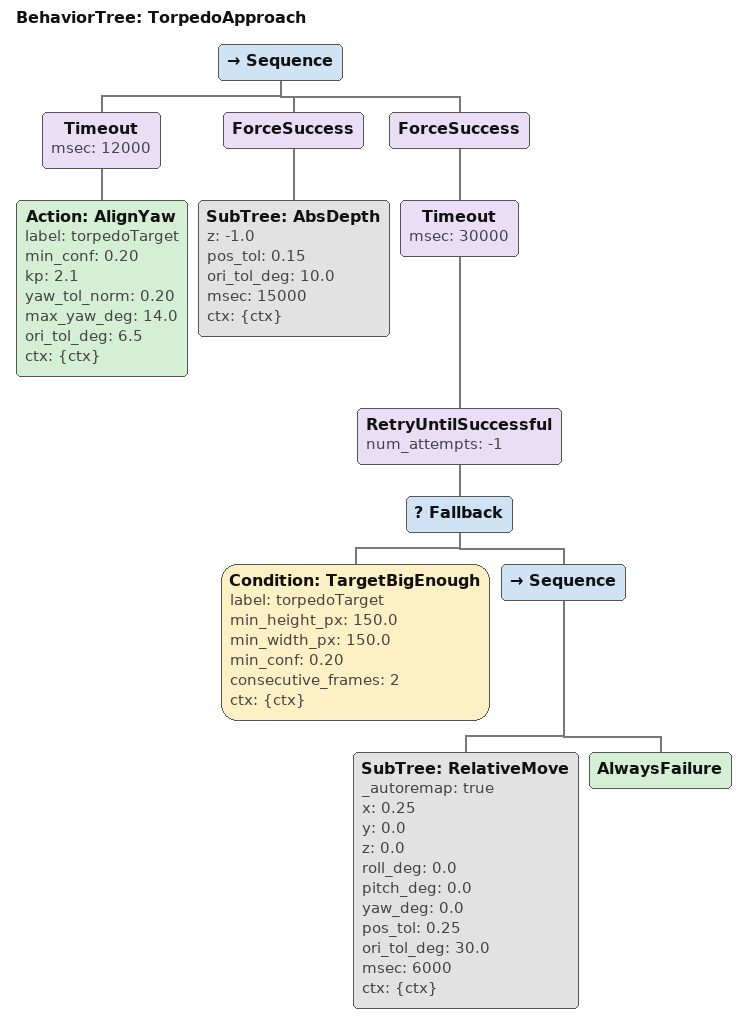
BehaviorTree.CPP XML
<root BTCPP_format="4" main_tree_to_execute="TorpedoApproach">
  <BehaviorTree ID="TorpedoApproach">
    <Sequence>

      <!-- 1) Get the board roughly centred first so its 4 corner keypoints are
              reliable before we start measuring left-vs-right edge length. -->
      <Timeout msec="12000">
        <Action ID="AlignYaw"
                label="torpedoTarget"
                min_conf="0.20"
                kp="2.1"
                yaw_tol_norm="0.20"
                max_yaw_deg="14.0"
                ori_tol_deg="6.5"
                ctx="{ctx}"/>
      </Timeout>

       <!-- 2) Go to the hard-coded board depth (absolute z). Current x/y and
              heading are kept; only depth changes. ForceSuccess so a slow
              depth settle doesn't abort the mission. -->
      <ForceSuccess>
        <SubTree ID="AbsDepth"
                 z="-1.0" pos_tol="0.15" ori_tol_deg="10.0" msec="15000"
                 ctx="{ctx}"/>
      </ForceSuccess>

      <!-- 3) Approach board, its easier to distinguish keypoints for arching if were closer to the board.
              Also this way we always arch at a consistent radius. -->
      <ForceSuccess>
        <Timeout msec="30000">
          <RetryUntilSuccessful num_attempts="-1">
            <Fallback>
              <Condition ID="TargetBigEnough"
                         label="torpedoTarget"
                         min_height_px="150.0"
                         min_width_px="150.0"
                         min_conf="0.20"
                         consecutive_frames="2"
                         ctx="{ctx}"/>
              <Sequence>
                <SubTree ID="RelativeMove" _autoremap="true"
                         x="0.25" y="0.0" z="0.0"
                         roll_deg="0.0" pitch_deg="0.0" yaw_deg="0.0"
                         pos_tol="0.25" ori_tol_deg="30.0" msec="6000" ctx="{ctx}"/>
                <AlwaysFailure/>
              </Sequence>
            </Fallback>
          </RetryUntilSuccessful>
        </Timeout>
      </ForceSuccess>

      <!-- 4) Orbit in small steps until the board is head-on. BoardArchStep reads
              the /yolo/tracking stream internally because the corner keypoints only
              ride that topic. -->

    </Sequence>
  </BehaviorTree>
</root>
